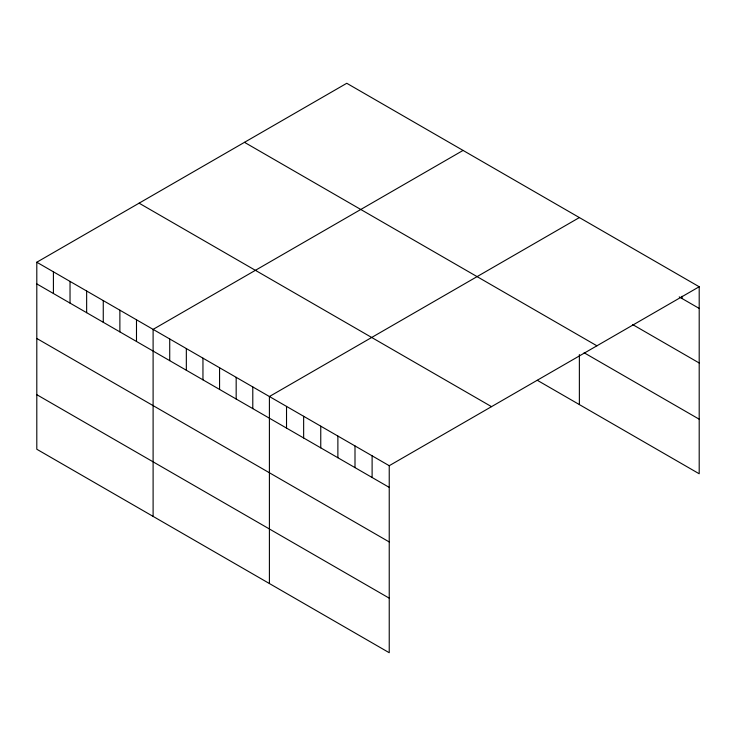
<?xml version="1.0" encoding="UTF-8"?>
<svg xmlns="http://www.w3.org/2000/svg" width="736" height="736" viewBox="0 0 736 736"><rect width="100%" height="100%" fill="white"/><g stroke="black" fill="none" stroke-linecap="round" stroke-linejoin="round"><path stroke-width="1.1" d="M36.8 262.228L389.234 465.704L389.234 652.722L36.8 449.245L36.8 262.228L346.766 83.278L699.2 286.755L699.2 473.772L537.344 380.319M463.073 150.42L153.106 329.378L153.106 516.396M579.37 217.571L269.404 396.529L269.404 583.547M389.234 465.704L699.2 286.755M679.227 296.902L699.2 308.43M632.629 324.558L699.2 362.995M244.481 142.333L596.914 345.81M584.126 352.774L699.2 419.207M139.086 203.173L491.519 406.649M36.8 283.912L389.234 487.388M36.8 338.468L389.234 541.944M36.8 394.689L389.234 598.166M682.079 296.268L682.079 298.549M579.37 354.568L579.37 404.588M372.112 455.823L372.112 477.508M355 445.942L355 467.618M337.879 436.062L337.879 457.737M320.758 426.172L320.758 447.856M303.646 416.291L303.646 437.975M286.525 406.41L286.525 428.085M252.788 386.934L252.788 408.609M236.173 377.338L236.173 399.022M219.567 367.752L219.567 389.427M202.952 358.156L202.952 379.831M186.337 348.56L186.337 370.245M169.722 338.974L169.722 360.649M136.491 319.783L136.491 341.467M119.876 310.196L119.876 331.872M103.261 300.601L103.261 322.276M86.646 291.005L86.646 312.69M70.03 281.419L70.03 303.094M53.415 271.823L53.415 293.498"/></g></svg>
